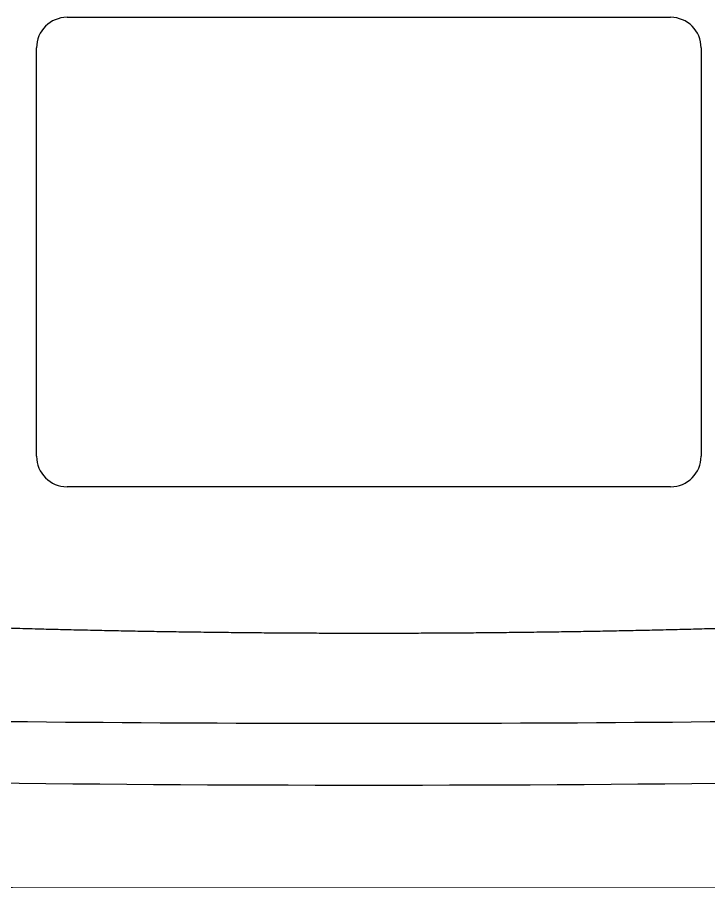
# Model space of a CAD drawing. Extents: x 413 to 494, y 628 to 766.
# Drawn here: x 452.138 to 454.968, y 644.071 to 647.607 of the extents above; entities that cross this region are included whole.
import ezdxf

# ---------------------------------------------------------------- set-up
doc = ezdxf.new("R2010")
doc.units = 0
doc.header["$MEASUREMENT"] = 0
for name, color, linetype in [('1', 4, 'Continuous'), ('BDIM_CYAN', 4, 'Continuous'), ('DIM', 3, 'Continuous')]:
    doc.layers.add(name, color=color, linetype=linetype)

# ---------------------------------------------------------------- blocks, each defined once
blk = doc.blocks.new('HSSCP')
at = {"layer": '1', "color": 4}
for points in [[(-1.235, 0), (1.235, 0)], [(-1.36, -1.795), (-1.36, -0.125)], [(1.36, -0.125), (1.36, -1.795)], [(1.235, -1.92), (-1.235, -1.92)]]:
    blk.add_lwpolyline(points, dxfattribs=at)
at = {"layer": '1', "color": 3}
blk.add_arc((0, 144.4612), 147.3484, 269.033917, 270.966083, dxfattribs=at)
at = {"layer": '1', "color": 4}
for points in [[(-1.235, 0), (-1.304, 0), (-1.36, -0.056), (-1.36, -0.125)], [(1.36, -0.125), (1.36, -0.056), (1.304, 0), (1.235, 0)], [(-1.36, -1.795), (-1.36, -1.864), (-1.304, -1.92), (-1.235, -1.92)], [(1.235, -1.92), (1.304, -1.92), (1.36, -1.864), (1.36, -1.795)], [(-3.524, -3.094), (-1.1751, -3.1553), (1.1751, -3.1553), (3.524, -3.094)]]:
    blk.add_open_spline(points, degree=3, dxfattribs=at)
blk.add_open_spline([(1.8022, -2.4886), (1.8022, -2.4886), (1.7121, -2.4916), (1.7121, -2.4916), (1.6821, -2.4926), (1.652, -2.4936), (1.622, -2.4945), (1.592, -2.4954), (1.5619, -2.4963), (1.5319, -2.4972), (1.5019, -2.4981), (1.4718, -2.499), (1.4418, -2.4998), (1.4117, -2.5006), (1.3817, -2.5014), (1.3517, -2.5022), (1.3216, -2.503), (1.2916, -2.5038), (1.2616, -2.5045), (1.2315, -2.5052), (1.2015, -2.5059), (1.1714, -2.5066), (1.1414, -2.5073), (1.1114, -2.5079), (1.0813, -2.5085), (1.0513, -2.5092), (1.0213, -2.5098), (0.9912, -2.5103), (0.9612, -2.5109), (0.9312, -2.5115), (0.9011, -2.512), (0.8711, -2.5125), (0.841, -2.513), (0.811, -2.5134), (0.781, -2.5139), (0.7509, -2.5144), (0.7209, -2.5148), (0.6909, -2.5152), (0.6608, -2.5156), (0.6308, -2.5159), (0.6007, -2.5163), (0.5707, -2.5166), (0.5407, -2.517), (0.5106, -2.5173), (0.4806, -2.5176), (0.4506, -2.5178), (0.4205, -2.5181), (0.3905, -2.5183), (0.3604, -2.5185), (0.3304, -2.5187), (0.3004, -2.5189), (0.2703, -2.5191), (0.2403, -2.5192), (0.2103, -2.5193), (0.1802, -2.5195), (0.1502, -2.5196), (0.1201, -2.5196), (0.0901, -2.5197), (0.0601, -2.5197), (0.03, -2.5198), (0, -2.5198), (-0.03, -2.5198), (-0.0601, -2.5197), (-0.0901, -2.5197), (-0.1202, -2.5196), (-0.1502, -2.5196), (-0.1802, -2.5195), (-0.2103, -2.5193), (-0.2403, -2.5192), (-0.2703, -2.5191), (-0.3004, -2.5189), (-0.3304, -2.5187), (-0.3604, -2.5185), (-0.3905, -2.5183), (-0.4205, -2.5181), (-0.4506, -2.5178), (-0.4806, -2.5176), (-0.5106, -2.5173), (-0.5407, -2.517), (-0.5707, -2.5166), (-0.6007, -2.5163), (-0.6307, -2.5159), (-0.6608, -2.5156), (-0.6908, -2.5152), (-0.7209, -2.5148), (-0.751, -2.5144), (-0.7811, -2.5139), (-0.8112, -2.5134), (-0.8412, -2.513), (-0.8711, -2.5125), (-0.9011, -2.512), (-0.9309, -2.5115), (-0.9607, -2.5109), (-0.9905, -2.5104), (-1.0208, -2.5098), (-1.0511, -2.5092), (-1.0813, -2.5085), (-1.1123, -2.5079), (-1.1433, -2.5072), (-1.1743, -2.5065), (-1.2034, -2.5058), (-1.2325, -2.5052), (-1.2616, -2.5045), (-1.2879, -2.5039), (-1.3142, -2.5032), (-1.3405, -2.5026), (-1.3742, -2.5017), (-1.408, -2.5008), (-1.4418, -2.4998), (-1.4938, -2.4983), (-1.5458, -2.4967), (-1.5978, -2.4951), (-1.666, -2.493), (-1.7341, -2.4908), (-1.8022, -2.4886)], degree=3, knots=[0, 0, 0, 0, 1, 1, 1, 2, 2, 2, 3, 3, 3, 4, 4, 4, 5, 5, 5, 6, 6, 6, 7, 7, 7, 8, 8, 8, 9, 9, 9, 10, 10, 10, 11, 11, 11, 12, 12, 12, 13, 13, 13, 14, 14, 14, 15, 15, 15, 16, 16, 16, 17, 17, 17, 18, 18, 18, 19, 19, 19, 20, 20, 20, 21, 21, 21, 22, 22, 22, 23, 23, 23, 24, 24, 24, 25, 25, 25, 26, 26, 26, 27, 27, 27, 28, 28, 28, 29, 29, 29, 30, 30, 30, 31, 31, 31, 32, 32, 32, 33, 33, 33, 34, 34, 34, 35, 35, 35, 36, 36, 36, 37, 37, 37, 38, 38, 38, 38], dxfattribs=at)
blk = doc.blocks.new('new block')
at = {"layer": '1', "color": 3}
blk.add_blockref('HSSCP', (-0.0669, 0.8791), dxfattribs=at)
blk = doc.blocks.new('2018 BEAM (110V)')
at = {"layer": 'BDIM_CYAN'}
blk.add_arc((40.193, 2174.1406), 2173.5543, 269.7267512, 270.2733006, dxfattribs=at)
at = {"layer": 'DIM'}
blk.add_blockref('new block', (40.2609, 3.2671), dxfattribs=at)

msp = doc.modelspace()

# ---------------------------------------------------------------- block references
at = {"layer": '1'}
msp.add_blockref('2018 BEAM (110V)', (413.383, 643.4604), dxfattribs=at)

doc.saveas('drawing.dxf')
